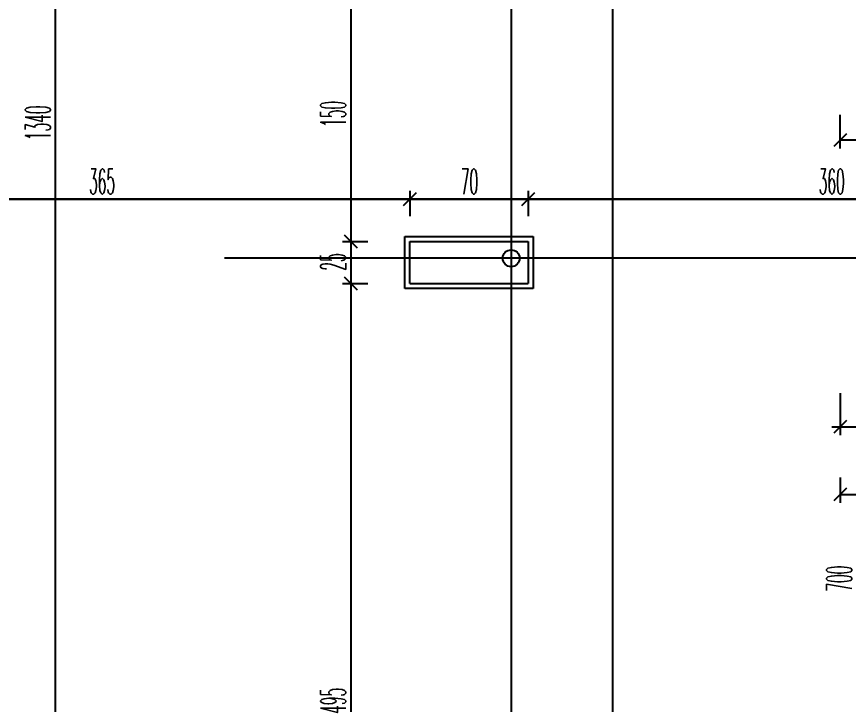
# Model space of a CAD drawing. Extents: x 78 to 306, y -397 to 18.
# Drawn here: x 271.1835 to 271.2821, y -396.6645 to -396.5829 of the extents above; entities that cross this region are included whole.
import ezdxf

# ---------------------------------------------------------------- set-up
doc = ezdxf.new("R2010")
doc.units = 0
doc.header["$LTSCALE"] = 0.5
doc.header["$MEASUREMENT"] = 0
doc.linetypes.add('DASHDOT2', pattern=[0.5, 0.25, -0.125, 0, -0.125])
doc.layers.get('0').update_dxf_attribs({"linetype": 'CONTINUOUS'})
for name, color, linetype in [('AKS', 5, 'DASHDOT2'), ('ASHADE', 7, 'CONTINUOUS'), ('KOLON', 4, 'CONTINUOUS'), ('OLCU', 31, 'CONTINUOUS'), ('SIVA', 7, 'CONTINUOUS')]:
    doc.layers.add(name, color=color, linetype=linetype)
doc.styles.add('OLCUIC', font='ROMANS.SHX', dxfattribs={"width": 0.4, "height": 0.15})

msp = doc.modelspace()

# ---------------------------------------------------------------- linework, layer by layer
at = {"color": 0, "linetype": 'ByBlock'}
for p, q in [((271.281893941935, -396.5968098737721), (271.280393941935, -396.5983098737721)), ((271.230893941935, -396.6038098737721), (271.229393941935, -396.6053098737721)), ((271.229393941935, -396.6053098737721), (271.230893941935, -396.6038098737721)), ((271.244893941935, -396.6038098737721), (271.243393941935, -396.6053098737721)), ((271.243393941935, -396.6053098737721), (271.244893941935, -396.6038098737721)), ((271.223893941935, -396.6103098737721), (271.222393941935, -396.6088098737721)), ((271.222393941935, -396.6088098737721), (271.223893941935, -396.6103098737721)), ((271.223893941935, -396.6153098737721), (271.222393941935, -396.6138098737721)), ((271.222393941935, -396.6138098737721), (271.223893941935, -396.6153098737721)), ((271.281893941935, -396.6308098737721), (271.280393941935, -396.6323098737721)), ((271.281893941935, -396.6388098737721), (271.280393941935, -396.6403098737721))]:
    msp.add_line(p, q, dxfattribs=at)
at = {"layer": 'AKS'}
for p, q in [((271.2421439419349, -396.3515598737721), (271.2421439419349, -396.8395598737721)), ((271.2541439419349, -396.3555598737721), (271.2541439419349, -396.8355598737721)), ((271.3331439419348, -396.6115598737721), (271.0371439419357, -396.6115598737721))]:
    msp.add_line(p, q, dxfattribs=at)
at = {"layer": 'ASHADE'}
msp.add_circle((271.2421439419348, -396.6115598737721), 0.0009999999999999432, dxfattribs=at)
at = {"layer": 'KOLON'}
for p, q in [((271.2301439419348, -396.6145598737813), (271.2301439419348, -396.6095598737813)), ((271.2301439419348, -396.6095598737813), (271.2441439419349, -396.6095598737813)), ((271.2441439419349, -396.6095598737813), (271.2441439419349, -396.6145598737813)), ((271.2301439419348, -396.6145598737813), (271.2441439419349, -396.6145598737813))]:
    msp.add_line(p, q, dxfattribs=at)
at = {"layer": 'OLCU', "ltscale": 1.4}
for p, q in [((271.188143941935, -396.7295598737721), (271.188143941935, -396.4615598737721)), ((271.223143941935, -396.5785598737721), (271.223143941935, -396.7345598737721)), ((271.223143941935, -396.5795598737721), (271.223143941935, -396.6095598737721)), ((271.281143941935, -396.5985598737721), (271.281143941935, -396.5945598737721)), ((271.316143941935, -396.5975598737721), (271.281143941935, -396.5975598737721)), ((271.230143941935, -396.6035598737721), (271.230143941935, -396.6065598737721)), ((271.244143941935, -396.6035598737721), (271.244143941935, -396.6065598737721)), ((271.547143941935, -396.6045598737721), (271.120143941935, -396.6045598737721)), ((271.157143941935, -396.6045598737721), (271.230143941935, -396.6045598737721)), ((271.230143941935, -396.6045598737721), (271.244143941935, -396.6045598737721)), ((271.244143941935, -396.6045598737721), (271.316143941935, -396.6045598737721)), ((271.222143941935, -396.6095598737721), (271.225143941935, -396.6095598737721)), ((271.223143941935, -396.6095598737721), (271.223143941935, -396.6145598737721)), ((271.222143941935, -396.6145598737721), (271.225143941935, -396.6145598737721)), ((271.223143941935, -396.6145598737721), (271.223143941935, -396.7135598737721)), ((271.281143941935, -396.6275598737721), (271.281143941935, -396.6325598737721)), ((271.280143941935, -396.6315598737721), (271.386143941935, -396.6315598737721)), ((271.281143941935, -396.6315598737721), (271.316143941935, -396.6315598737721)), ((271.281143941935, -396.6375598737721), (271.281143941935, -396.6405598737721)), ((271.281143941935, -396.6395598737721), (271.385143941935, -396.6395598737721))]:
    msp.add_line(p, q, dxfattribs=at)
at = {"layer": 'SIVA', "ltscale": 1.4}
for p, q in [((271.2295439419349, -396.6151598737813), (271.2295439419349, -396.6089598737813)), ((271.2295439419349, -396.6089598737813), (271.2447439419349, -396.6089598737813)), ((271.2447439419349, -396.6089598737813), (271.2447439419349, -396.6151598737813)), ((271.2447439419349, -396.6151598737813), (271.2295439419349, -396.6151598737813))]:
    msp.add_line(p, q, dxfattribs=at)

# ---------------------------------------------------------------- texts
at = {"layer": 'OLCU', "style": 'OLCUIC', "width": 0.4}
for s, p in [('150', (271.222543941935, -396.5959884452006)), ('1340', (271.187543941935, -396.5975598737721)), ('25', (271.222543941935, -396.6130313023435)), ('700', (271.282543941935, -396.6511027309149)), ('495', (271.222543941935, -396.6656027309149))]:
    msp.add_text(s, height=0.003, rotation=90, dxfattribs=at).set_placement(p)
for s, p in [('365', (271.1921010847922, -396.6039598737721)), ('70', (271.2361725133636, -396.6039598737721)), ('360', (271.2786010847922, -396.6039598737721))]:
    msp.add_text(s, height=0.003, dxfattribs=at).set_placement(p)

doc.saveas('drawing.dxf')
